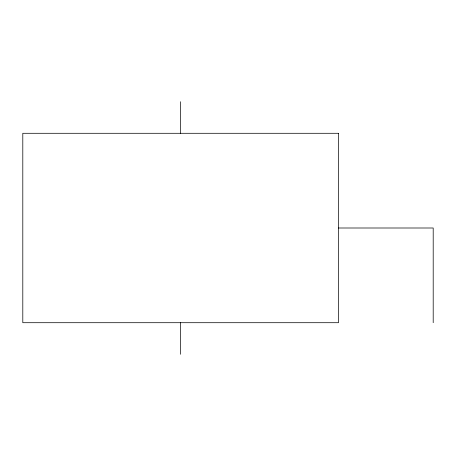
<?xml version="1.0" encoding="UTF-8"?>
<svg xmlns="http://www.w3.org/2000/svg" width="456" height="456" viewBox="0 0 456 456"><rect width="100%" height="100%" fill="white"/><g stroke="black" fill="none" stroke-linecap="round" stroke-linejoin="round"><path stroke-width="0.68" d="M338.494 228L433.2 228L433.2 322.705M180.644 101.722L180.644 133.294M180.644 322.705L180.644 354.278M338.494 133.294L22.8 133.294L22.8 322.705L338.494 322.705L338.494 133.294"/></g></svg>
